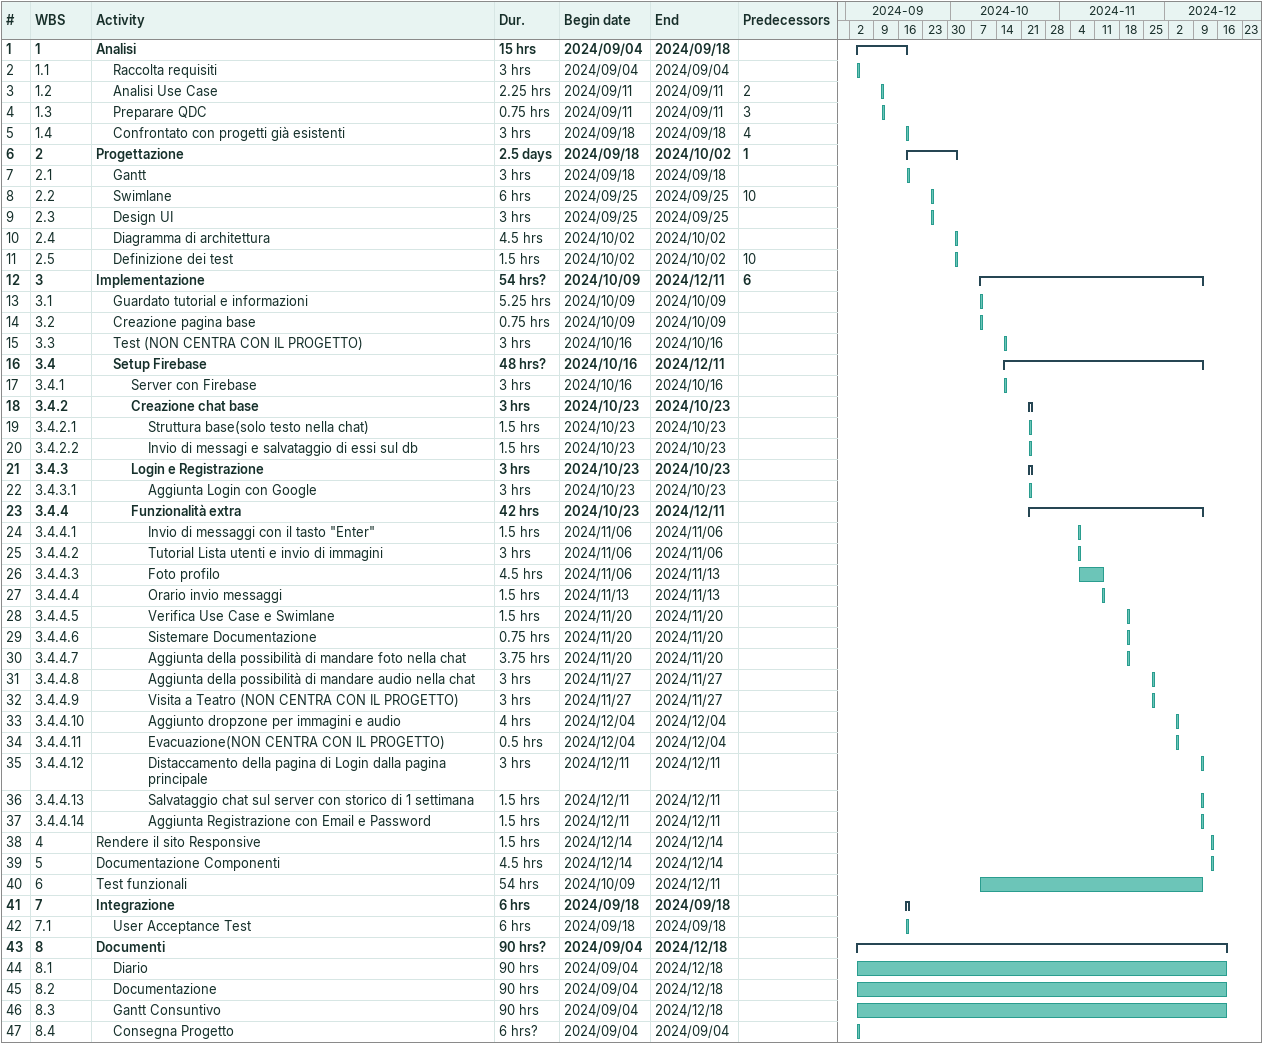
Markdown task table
| ID | WBS | Task | Duration | Start | Finish | Predecessors |
|---|---|---|---|---|---|---|
| 1 | 1 | **Analisi** | 15h | 2024-09-04 | 2024-09-18 |  |
| 2 | 1.1 | Raccolta requisiti | 3h | 2024-09-04 | 2024-09-04 |  |
| 3 | 1.2 | Analisi Use Case | 2.25h | 2024-09-11 | 2024-09-11 | 2 |
| 4 | 1.3 | Preparare QDC | 0.75h | 2024-09-11 | 2024-09-11 | 3 |
| 5 | 1.4 | Confrontato con progetti già esistenti | 3h | 2024-09-18 | 2024-09-18 | 4 |
| 6 | 2 | **Progettazione** | 2.5d | 2024-09-18 | 2024-10-02 | 1 |
| 7 | 2.1 | Gantt | 3h | 2024-09-18 | 2024-09-18 |  |
| 8 | 2.2 | Swimlane | 6h | 2024-09-25 | 2024-09-25 | 10 |
| 9 | 2.3 | Design UI | 3h | 2024-09-25 | 2024-09-25 |  |
| 10 | 2.4 | Diagramma di architettura | 4.5h | 2024-10-02 | 2024-10-02 |  |
| 11 | 2.5 | Definizione dei test | 1.5h | 2024-10-02 | 2024-10-02 | 10 |
| 12 | 3 | **Implementazione** | 54h? | 2024-10-09 | 2024-12-11 | 6 |
| 13 | 3.1 | Guardato tutorial e informazioni | 5.25h | 2024-10-09 | 2024-10-09 |  |
| 14 | 3.2 | Creazione pagina base | 0.75h | 2024-10-09 | 2024-10-09 |  |
| 15 | 3.3 | Test (NON CENTRA CON IL PROGETTO) | 3h | 2024-10-16 | 2024-10-16 |  |
| 16 | 3.4 | **Setup Firebase** | 48h? | 2024-10-16 | 2024-12-11 |  |
| 17 | 3.4.1 | Server con Firebase | 3h | 2024-10-16 | 2024-10-16 |  |
| 18 | 3.4.2 | **Creazione chat base** | 3h | 2024-10-23 | 2024-10-23 |  |
| 19 | 3.4.2.1 | Struttura base(solo testo nella chat) | 1.5h | 2024-10-23 | 2024-10-23 |  |
| 20 | 3.4.2.2 | Invio di messagi e salvataggio di essi sul db | 1.5h | 2024-10-23 | 2024-10-23 |  |
| 21 | 3.4.3 | **Login e Registrazione** | 3h | 2024-10-23 | 2024-10-23 |  |
| 22 | 3.4.3.1 | Aggiunta Login con Google | 3h | 2024-10-23 | 2024-10-23 |  |
| 23 | 3.4.4 | **Funzionalità extra** | 42h | 2024-10-23 | 2024-12-11 |  |
| 24 | 3.4.4.1 | Invio di messaggi con il tasto "Enter" | 1.5h | 2024-11-06 | 2024-11-06 |  |
| 25 | 3.4.4.2 | Tutorial Lista utenti e invio di immagini | 3h | 2024-11-06 | 2024-11-06 |  |
| 26 | 3.4.4.3 | Foto profilo | 4.5h | 2024-11-06 | 2024-11-13 |  |
| 27 | 3.4.4.4 | Orario invio messaggi | 1.5h | 2024-11-13 | 2024-11-13 |  |
| 28 | 3.4.4.5 | Verifica Use Case e Swimlane | 1.5h | 2024-11-20 | 2024-11-20 |  |
| 29 | 3.4.4.6 | Sistemare Documentazione | 0.75h | 2024-11-20 | 2024-11-20 |  |
| 30 | 3.4.4.7 | Aggiunta della possibilità di mandare foto nella chat | 3.75h | 2024-11-20 | 2024-11-20 |  |
| 31 | 3.4.4.8 | Aggiunta della possibilità di mandare audio nella chat | 3h | 2024-11-27 | 2024-11-27 |  |
| 32 | 3.4.4.9 | Visita a Teatro (NON CENTRA CON IL PROGETTO) | 3h | 2024-11-27 | 2024-11-27 |  |
| 33 | 3.4.4.10 | Aggiunto dropzone per immagini e audio | 4h | 2024-12-04 | 2024-12-04 |  |
| 34 | 3.4.4.11 | Evacuazione(NON CENTRA CON IL PROGETTO) | 0.5h | 2024-12-04 | 2024-12-04 |  |
| 35 | 3.4.4.12 | Distaccamento della pagina di Login dalla pagina principale | 3h | 2024-12-11 | 2024-12-11 |  |
| 36 | 3.4.4.13 | Salvataggio chat sul server con storico di 1 settimana | 1.5h | 2024-12-11 | 2024-12-11 |  |
| 37 | 3.4.4.14 | Aggiunta Registrazione con Email e Password | 1.5h | 2024-12-11 | 2024-12-11 |  |
| 38 | 4 | Rendere il sito Responsive | 1.5h | 2024-12-14 | 2024-12-14 |  |
| 39 | 5 | Documentazione Componenti | 4.5h | 2024-12-14 | 2024-12-14 |  |
| 40 | 6 | Test funzionali | 54h | 2024-10-09 | 2024-12-11 |  |
| 41 | 7 | **Integrazione** | 6h | 2024-09-18 | 2024-09-18 |  |
| 42 | 7.1 | User Acceptance Test | 6h | 2024-09-18 | 2024-09-18 |  |
| 43 | 8 | **Documenti** | 90h? | 2024-09-04 | 2024-12-18 |  |
| 44 | 8.1 | Diario | 90h | 2024-09-04 | 2024-12-18 |  |
| 45 | 8.2 | Documentazione | 90h | 2024-09-04 | 2024-12-18 |  |
| 46 | 8.3 | Gantt Consuntivo | 90h | 2024-09-04 | 2024-12-18 |  |
| 47 | 8.4 | Consegna Progetto | 6h? | 2024-09-04 | 2024-09-04 |  |
